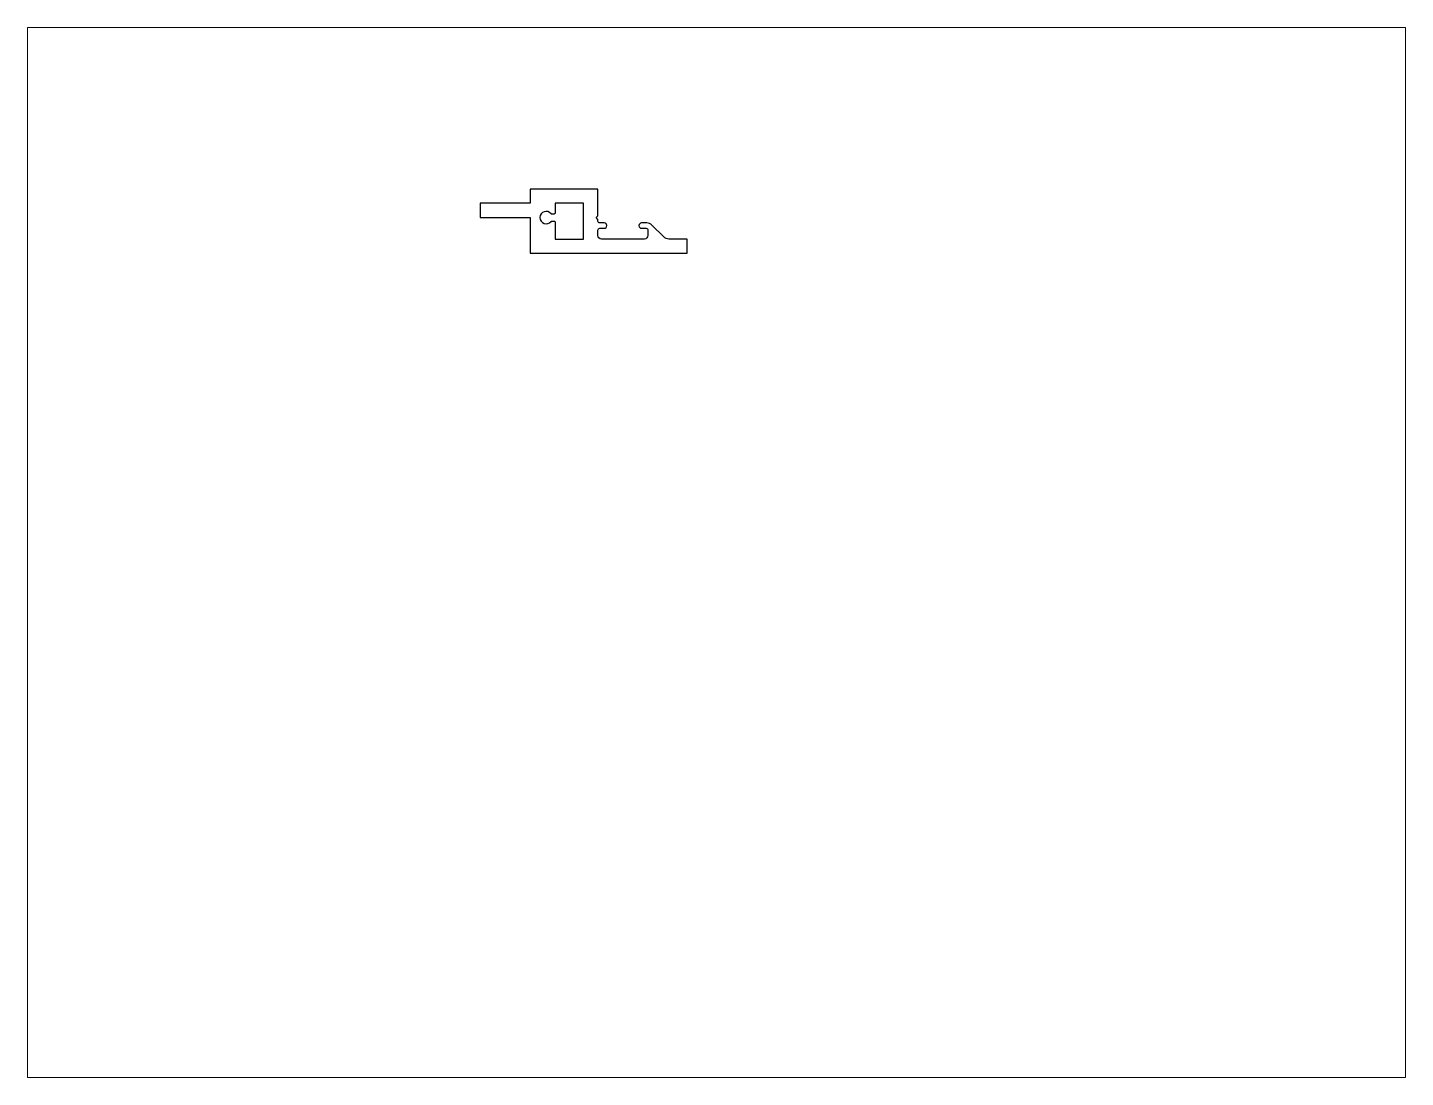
# Paper-space layout 'Layout1' of a CAD drawing. Extents: x 27 to 240, y 20 to 183.
# The model-space entities are those that its viewports show. They can reach past a viewport. Long polylines and large blocks are cut down to what shows.
import ezdxf

# ---------------------------------------------------------------- set-up
doc = ezdxf.new("R2010")
doc.units = 0
doc.header["$LTSCALE"] = 15
doc.layers.get('0').update_dxf_attribs({"linetype": 'CONTINUOUS'})

msp = doc.modelspace()

# ---------------------------------------------------------------- linework, layer by layer
at = {"color": 7, "linetype": 'CONTINUOUS', "flags": 128}
for points in [[(138.31, 214.05), (182.31, 214.05), (182.31, 218.05), (177.14, 218.05, -0.198912), (175.73, 218.64), (172.4, 221.97, 0.198912), (170.98, 222.55), (169.56, 222.55, 1), (169.56, 221.05), (170.81, 221.05, -0.414214), (171.31, 220.55), (171.31, 219.05, -0.414214), (170.31, 218.05), (158.31, 218.05, -0.414214), (157.31, 219.05), (157.31, 220.55, -0.414214), (157.81, 221.05), (159.06, 221.05, 1), (159.06, 222.55), (157.81, 222.55, -0.414214), (157.31, 223.05), (157.31, 223.55), (156.81, 224.05), (157.31, 224.55), (157.31, 232.05), (138.31, 232.05), (138.31, 228.05), (124.31, 228.05), (124.31, 224.05), (138.31, 224.05)], [(153.31, 228.05), (145.31, 228.05), (145.31, 225.25, -0.414214), (145.11, 225.05), (144.35, 225.05, -0.230961), (144.19, 225.13, 2.905869), (144.19, 222.98, -0.230961), (144.35, 223.05), (145.11, 223.05, -0.414214), (145.31, 222.85), (145.31, 218.05), (153.31, 218.05)]]:
    msp.add_lwpolyline(points, format="xyb", close=True, dxfattribs=at)

psp = doc.layouts.get("Layout1")

# ---------------------------------------------------------------- viewports
at = {"layer": '0', "color": 0, "linetype": 'BYBLOCK', "ltscale": 0.05}
psp.add_viewport(center=(133.35, 101.6), size=(213.36, 162.56), view_center_point=(190.51, 130.3), view_height=293.8955, dxfattribs=at)

doc.saveas('drawing.dxf')
